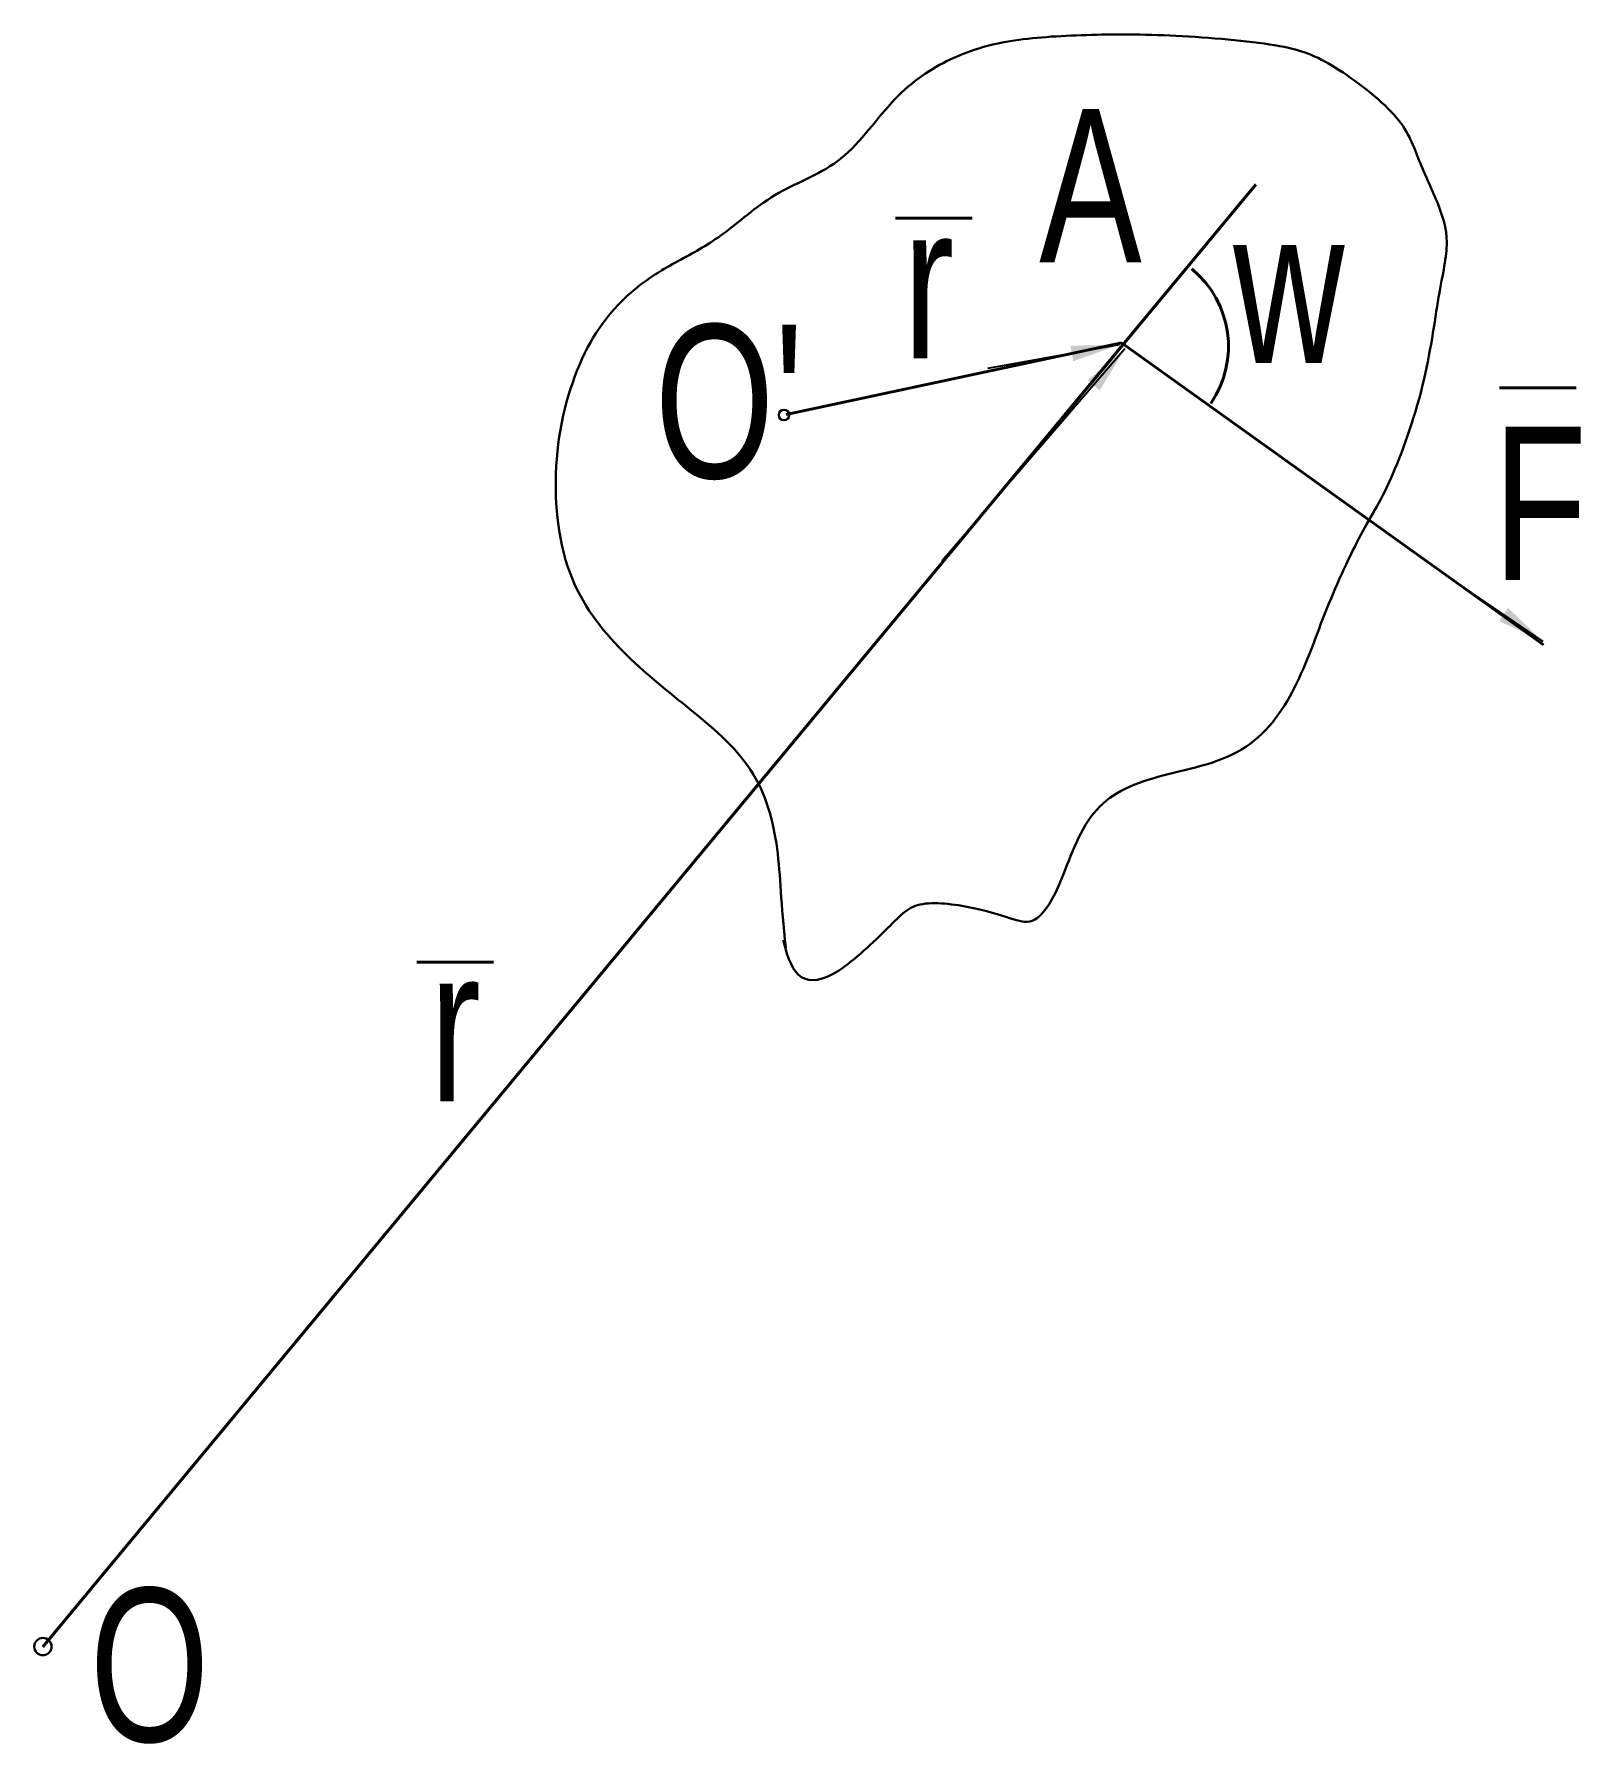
# Model space of a CAD drawing. Header units: millimetres. Extents: x 8 to 88.7, y 15.9 to 105.1.
import ezdxf

# ---------------------------------------------------------------- set-up
doc = ezdxf.new("R2010")
doc.units = ezdxf.units.MM
doc.layers.get('0').update_dxf_attribs({"linetype": 'CONTINUOUS', "lineweight": 0})
doc.styles.get("Standard").update_dxf_attribs({"font": 'txt', "width": 0.75})
doc.dimstyles.get("Standard").update_dxf_attribs({"dimtxt": 2.5, "dimasz": 2.5, "dimexe": 1.25, "dimexo": 0.625, "dimtad": 1, "dimtxsty": 'Standard', "dimcen": 2.5, "dimadec": 0, "dimazin": 0, "dimtfac": 1, "dimtmove": 0, "dimatfit": 3, "dimfxl": 1, "dimarcsym": 0})

msp = doc.modelspace()

# ---------------------------------------------------------------- linework, layer by layer
at = {"linetype": 'CONTINUOUS', "lineweight": 40}
for p, q in [((71.75, 97.25), (8.5, 21)), ((56.96, 95.488), (52.96, 95.488)), ((47.25, 85.25), (64.75, 89)), ((64.75, 89), (86.75, 73.25)), ((88.448, 86.656), (84.448, 86.656)), ((32, 56.704), (28, 56.704))]:
    msp.add_line(p, q, dxfattribs=at)
at = {"linetype": 'CONTINUOUS', "lineweight": 30}
for centre, radius in [((47.142, 85.229), 0.275), ((8.501, 21.012), 0.452)]:
    msp.add_circle(centre, radius, dxfattribs=at)
at = {"linetype": 'CONTINUOUS', "lineweight": 40}
msp.add_arc((65.077, 88.801), 5.243, 325.56101, 50.52754, dxfattribs=at)
at = {"linetype": 'CONTINUOUS', "lineweight": 30}
msp.add_open_spline([(47.232, 57.472), (46.976, 59.776), (46.976, 62.592), (45.824, 66.944), (42.112, 70.016), (38.4, 72.96), (35.456, 76.928), (34.944, 83.456), (36.736, 89.216), (39.552, 92.16), (41.984, 93.44), (44.032, 94.592), (46.72, 97.024), (50.304, 98.176), (52.864, 102.016), (55.808, 103.936), (58.752, 104.832), (62.848, 105.088), (67.328, 105.088), (73.344, 104.576), (75.648, 103.68), (79.488, 100.736), (80.128, 98.688), (81.28, 96.256), (81.92, 94.336), (81.28, 91.776), (80.64, 86.784), (78.72, 81.408), (77.184, 79.104), (75.264, 74.88), (73.856, 70.656), (71.168, 67.2), (66.048, 66.432), (62.848, 64.768), (61.44, 60.16), (60.16, 58.624), (59.264, 58.88), (57.344, 59.52), (54.016, 60.032), (52.864, 58.752), (49.792, 55.808), (47.872, 55.552), (47.36, 56.832), (47.104, 57.856)], degree=3, dxfattribs=at)

# ---------------------------------------------------------------- texts
at = {"linetype": 'CONTINUOUS', "lineweight": 40, "char_height": 8, "width": 100, "attachment_point": 5}
for s, insert in [('A', (63.125, 97.188)), ('r', (54.688, 92.188)), ('w', (73.466, 91.947)), ("O'", (44.288, 85.888)), ('F', (86.563, 80.625)), ('r', (30, 53.438)), ('O', (14.063, 20))]:
    msp.add_mtext(s, dxfattribs=dict(at, insert=insert))

# ---------------------------------------------------------------- leaders
at = {"linetype": 'CONTINUOUS', "lineweight": 40}
for points in [[(64.922, 88.678), (55.398, 77.619)], [(64.614, 88.883), (57.754, 87.654)], [(86.733, 73.421), (81.92, 76.698)]]:
    msp.add_leader(points, dimstyle='Standard', dxfattribs=at)

doc.saveas('drawing.dxf')
